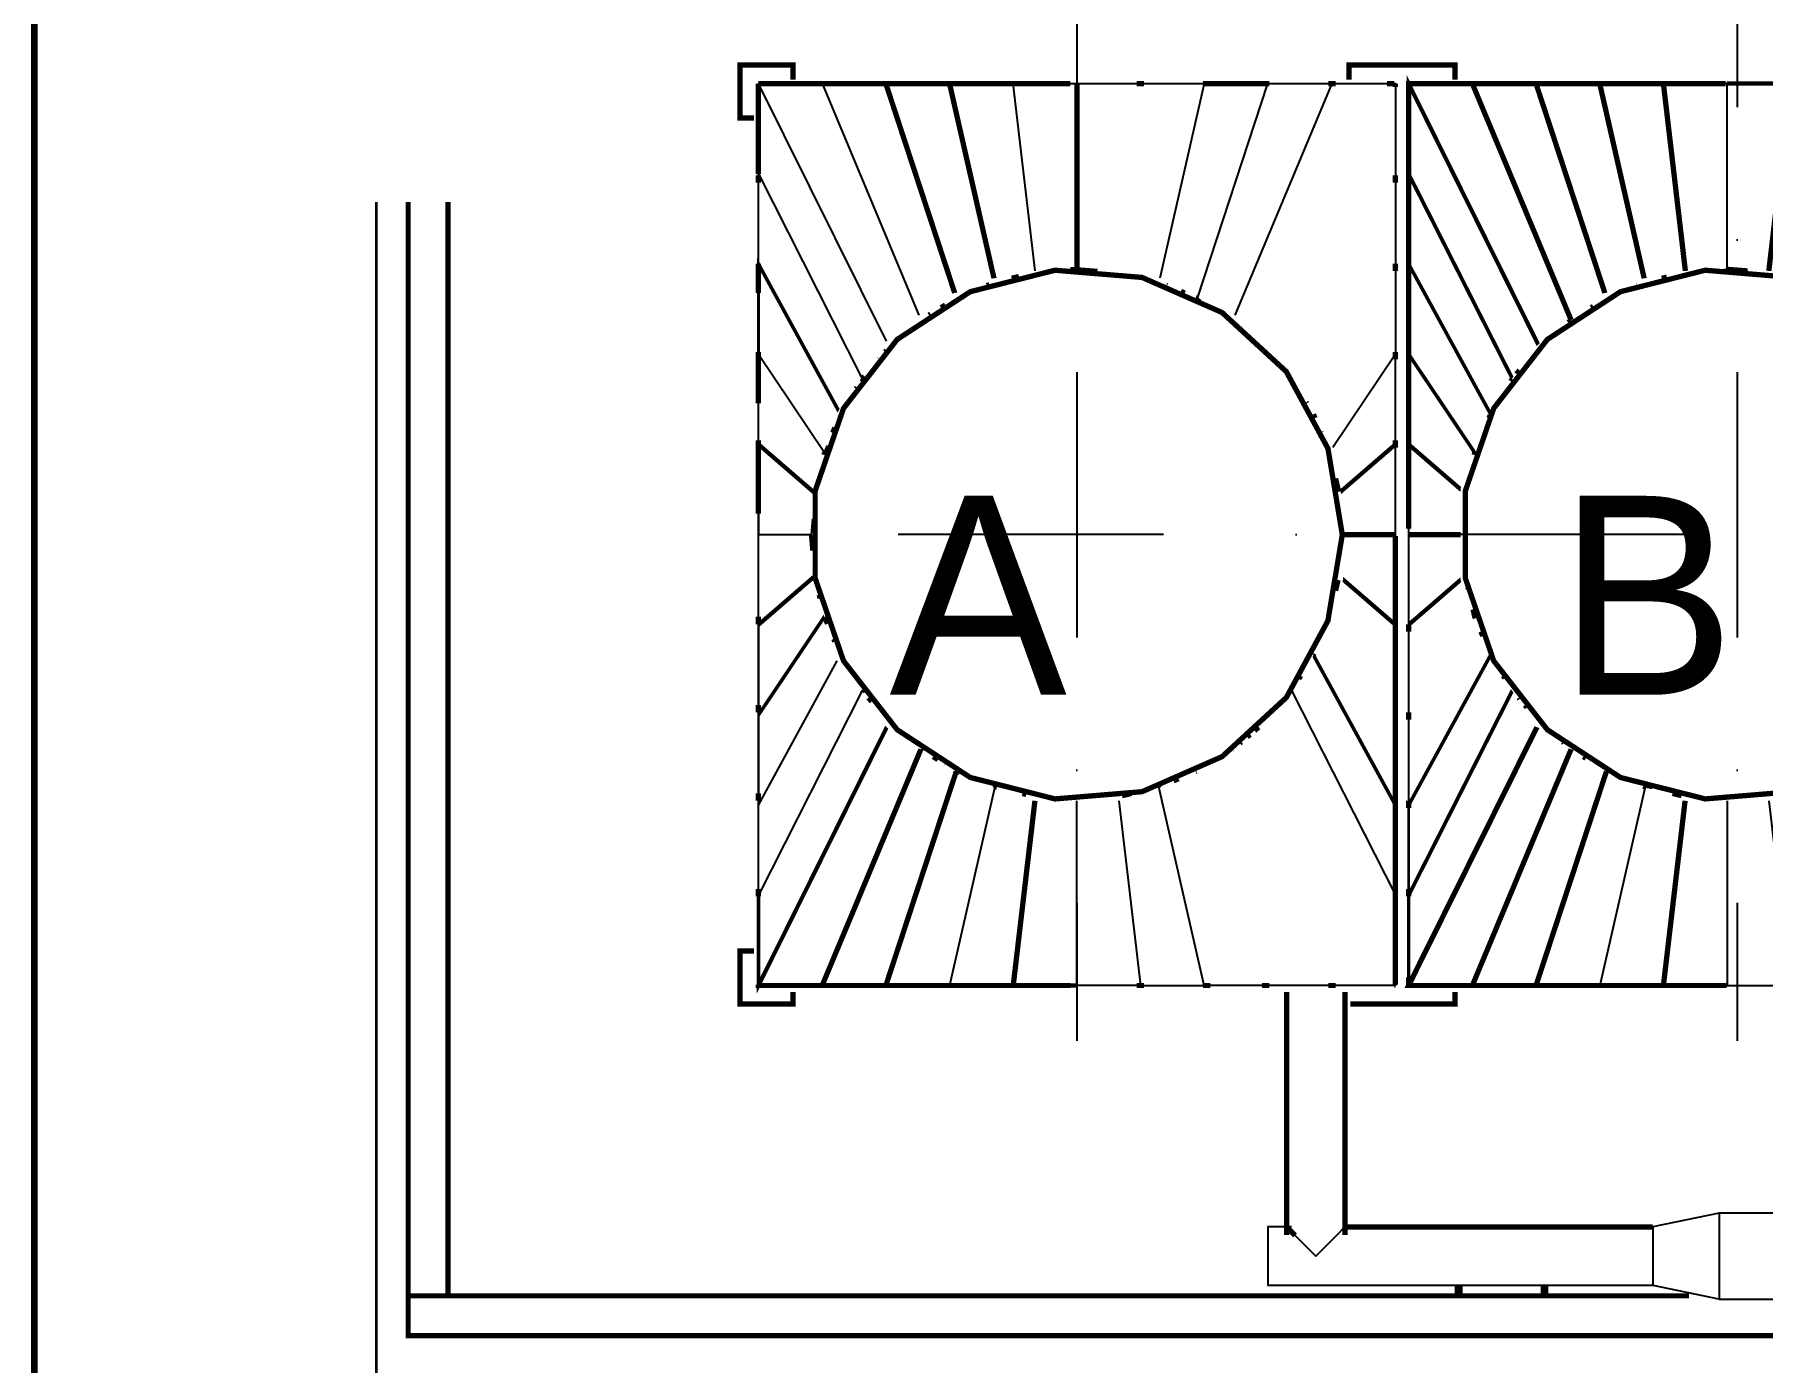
# Model space of a CAD drawing. Extents: x -57244 to 324435, y 15553 to 159369.
# Drawn here: x 126065 to 132576, y 113132 to 118139 of the extents above; entities that cross this region are included whole.
import ezdxf

# ---------------------------------------------------------------- set-up
doc = ezdxf.new("R2010")
doc.units = 0
doc.header["$LTSCALE"] = 2000
doc.header["$MEASUREMENT"] = 0
doc.linetypes.add('DASHDOT', pattern=[1, 0.5, -0.25, 0, -0.25])
doc.layers.add('AREE PDL', color=7, linetype='CONTINUOUS', lineweight=100)
doc.layers.add('BASE', color=253, linetype='CONTINUOUS')
doc.styles.add('TXT', font='TXT', dxfattribs={"height": 0.2})

msp = doc.modelspace()

# ---------------------------------------------------------------- linework, layer by layer
at = {"layer": 'AREE PDL'}
msp.add_line((126065, 109205), (126065, 139378), dxfattribs=at)
at = {"layer": 'BASE', "linetype": 'DASHDOT'}
for p, q in [((129992.8440535426, 134865.9937172001, 5658.999999999996), (129992.8440535426, 114344.8937172003, 5658.999999999996)), ((132481.2440535388, 134865.9937172001, 5658.999999999996), (132481.2440535388, 114344.8937172003, 5658.999999999996)), ((136319.1640535413, 116253.3537172005, 5658.999999999996), (128521.0640535384, 116253.3537172005, 5658.999999999996))]:
    msp.add_line(p, q, dxfattribs=at)
at = {"layer": 'BASE', "linetype": 'Continuous'}
msp.add_line((127352.6440535424, 109757.8937172004), (127352.6440535424, 117506.8232065711), dxfattribs=at)
for points, const_width, elevation in [([(128922.8640535411, 117968.5937172003), (128922.8640535411, 118023.3537172002), (128722.8640535411, 118023.3537172002), (128722.8640535411, 117823.3537172002), (128775.6240535411, 117823.3537172002)], 20, 2808.999999999993), ([(131417.8640535411, 117968.5937172003), (131417.8640535411, 118023.3537172002), (131017.8640535411, 118023.3537172002), (131017.8640535411, 117968.5937172003)], 20, -100), ([(131017.8640535411, 117968.5937172003), (131017.8640535411, 118023.3537172002), (131417.8640535411, 118023.3537172002), (131417.8640535411, 117968.5937172003)], 20, 2808.999999999996), ([(128792.8640535411, 117953.3537172003), (128792.8640535411, 117613.3537172003)], 20, 4558.999999999996), ([(129968.5840535412, 117953.3537172003), (128792.8640535411, 117953.3537172003)], 20, 4558.999999999996), ([(129512.8640535411, 117953.3537172003), (129272.8640535411, 117953.3537172003)], 20, 4558.999999999996), ([(130218.2840535412, 117953.3537172003), (130246.0240535412, 117953.3537172003)], 20, 4558.999999999996), ([(130467.9640535412, 117953.3537172003), (130495.7240535412, 117953.3537172003)], 20, 4558.999999999996), ([(130472.8640535411, 117953.3537172003), (130712.8640535411, 117953.3537172003)], 20, 4558.999999999996), ([(130717.6640535412, 117953.3537172003), (130689.9240535412, 117953.3537172003)], 20, 4558.999999999996), ([(130939.6040535411, 117953.3537172003), (130967.3440535411, 117953.3537172003)], 20, 4558.999999999996), ([(131161.5640535412, 117953.3537172003), (131189.3040535412, 117953.3537172003)], 20, 4558.999999999996), ([(131192.8640535411, 117940.8537172003), (131192.8640535411, 117953.3537172003)], 20, 4558.999999999996), ([(132437.7440535411, 117953.3537172003), (131242.8640535411, 117953.3537172003), (131242.8640535411, 116276.2537172004)], 20, 4559.000000000004), ([(128792.8640535411, 117580.1937172003), (128792.8640535411, 117607.9337172003)], 20, 4558.999999999996), ([(131192.8640535411, 117580.1937172003), (131192.8640535411, 117607.9337172003)], 20, 4558.999999999996), ([(127622.8640535411, 117506.8232065711), (127622.8640535411, 113383.3537172003), (127472.8640535411, 113383.3537172003), (127472.8640535411, 117506.8232065711)], 20, 1200), ([(127472.8640535411, 117506.8232065711), (127472.8640535411, 113383.3537172003), (127622.8640535411, 113383.3537172003), (127622.8640535411, 117506.8232065711)], 20, -100), ([(128792.8640535411, 117164.0337172003), (128792.8640535411, 117275.0137172003)], 20, 4558.999999999996), ([(131192.8640535411, 117247.2737172003), (131192.8640535411, 117275.0137172003)], 20, 4558.999999999996), ([(129635.6640535412, 117180.3937172003), (129691.1640535412, 117194.4537172003)], 20, 5058.999999999996), ([(129653.3640535411, 117191.7737172004), (129663.4240535412, 117195.9337172003)], 20, 5058.999999999996), ([(129802.1240535411, 117222.5537172003), (129746.6440535412, 117208.4937172004)], 20, 5058.999999999996), ([(129746.8240535412, 117219.5337172003), (129774.3840535411, 117226.1337172003)], 20, 5058.999999999996), ([(129885.3640536276, 117243.6337172003), (129910.2840536275, 117249.9337172003), (129913.1040536276, 117249.6937172003)], 20, 5059.00000041832), ([(129940.8440535412, 117247.4137172003), (130079.5640535412, 117235.9137172003)], 20, 5058.999999999996), ([(129992.8640535411, 117253.3537172003), (129968.5840535412, 117251.4337172003)], 20, 5058.999999999996), ([(130190.5440535412, 117226.7137172003), (130238.3440535411, 117222.7537172004), (130273.7640535411, 117207.2137172003)], 20, 5059.000000000004), ([(130301.5040535411, 117195.0537172003), (130467.9640535412, 117122.0337172003)], 20, 5058.999999999996), ([(130329.2640535411, 117193.0537172003), (130332.3440535412, 117191.7737172004)], 20, 5058.999999999996), ([(132104.8240535412, 117192.3937172003), (132103.3640535411, 117191.7737172004)], 20, 5058.999999999996), ([(132215.8040535412, 117224.0737172003), (132196.8240535412, 117219.5337172003)], 20, 5058.999999999996), ([(132442.8640535411, 117253.3537172003), (132520.1240535411, 117247.2737172003)], 20, 5058.999999999996), ([(130384.7440535411, 117170.0737172003), (130399.3240535412, 117164.0337172003)], 20, 5058.999999999996), ([(130446.8440535412, 117144.3537172002), (130440.2240535411, 117147.0937172003)], 20, 5058.999999999996), ([(132033.3640535412, 117164.0337172003), (132021.6040535412, 117156.3537172003)], 20, 5058.999999999996), ([(129441.4640535412, 117084.6737172003), (129435.1640535412, 117080.8137172003)], 20, 5058.999999999996), ([(129496.9640535412, 117118.6737172003), (129480.4440535412, 117108.5537172003)], 20, 5058.999999999996), ([(130495.7240535412, 117109.8537172003), (130539.8040535412, 117090.5137172004), (130550.3440535412, 117080.8137172003)], 20, 5059.000000000004), ([(131827.4040535412, 117029.4737172002), (131882.8840535411, 117065.7137172003)], 20, 5058.999999999996), ([(131844.1840535412, 117053.0737172003), (131855.0840535412, 117062.3737172002), (131855.1440535412, 117062.3937172003)], 20, 5059.000000000004), ([(131966.1040535411, 117120.0937172003), (131910.6240535411, 117083.8537172003)], 20, 5058.999999999996), ([(131930.4440535412, 117108.5537172003), (131938.3640535411, 117113.4137172003)], 20, 5058.999999999996), ([(130578.9440535412, 117054.4937172004), (130580.4840535412, 117053.0737172003)], 20, 5058.999999999996), ([(130610.6240535411, 117025.3137172003), (130606.6840535412, 117028.9537172003)], 20, 5058.999999999996), ([(130640.7640535411, 116997.5737172003), (130634.4240535412, 117003.4137172003)], 20, 5058.999999999996), ([(131771.9040535412, 116993.2137172003), (131778.5840535412, 116997.5737172003)], 20, 5058.999999999996), ([(128792.8640535411, 116747.8937172003), (128792.8640535411, 116942.0937172003)], 20, 4558.999999999996), ([(129300.6040535412, 116969.8337172003), (129235.8240535412, 116886.6137172004)], 20, 5058.999999999996), ([(129270.0640535412, 116942.0937172003), (129275.0040535411, 116947.8737172002)], 20, 5058.999999999996), ([(129315.5640535412, 116989.0737172003), (129302.7440535411, 116972.6137172004)], 20, 5058.999999999996), ([(131192.8640535411, 116942.0937172003), (131192.8640535411, 116914.3537172003)], 20, 4558.999999999996), ([(129246.3840535411, 116914.3537172003), (129247.2640535411, 116915.3937172003)], 20, 5058.999999999996), ([(131660.9440535412, 116872.8537172003), (131648.9840535411, 116858.8537172003)], 20, 5058.999999999996), ([(129214.2240535411, 116858.8537172003), (129149.4440535412, 116775.6337172004)], 20, 5058.999999999996), ([(129164.0440535412, 116808.8137172003), (129160.7040535412, 116803.3737172004)], 20, 5058.999999999996), ([(129183.8440535411, 116841.1337172003), (129191.7840535412, 116850.4337172003)], 20, 5058.999999999996), ([(131633.1840535412, 116840.0737172003), (131627.7040535412, 116831.1137172004)], 20, 5058.999999999996), ([(129136.2840535412, 116758.7337172003), (129127.8440535411, 116747.8937172003)], 20, 5058.999999999996), ([(130859.0040535411, 116747.8937172003), (130856.3840535411, 116752.1737172003)], 20, 5058.999999999996), ([(131576.7040535412, 116747.8937172003), (131577.7040535412, 116749.5337172003)], 20, 5058.999999999996), ([(130884.1240535411, 116706.6937172003), (130890.0440535412, 116692.3937172003)], 20, 5058.999999999996), ([(131563.3840535411, 116729.2937172003), (131541.1840535412, 116664.6537172003)], 20, 5058.999999999996), ([(131549.9640535411, 116702.7737172003), (131545.6640535412, 116692.3937172003)], 20, 5058.999999999996), ([(128792.8640535411, 116331.7337172003), (128792.8640535411, 116609.1737172003)], 20, 4558.999999999996), ([(129080.8040535412, 116656.5337172003), (129072.6840535412, 116636.9137172003)], 20, 5058.999999999996), ([(130913.0240535412, 116636.9137172003), (130911.8640535411, 116639.7137172003)], 20, 5058.999999999996), ([(131192.8640535411, 116609.1737172003), (131192.8640535411, 116581.4337172003)], 20, 4558.999999999996), ([(129039.7240535412, 116553.6937172003), (129041.8040535412, 116562.3537172003)], 20, 5058.999999999996), ([(130942.7440535411, 116553.6937172003), (130938.6640535412, 116578.0537172003)], 20, 5058.999999999996), ([(131489.7240531211, 116553.6937172003), (131491.804053121, 116562.3537172003), (131494.484053121, 116568.8137172003)], 20, 5058.99999794384), ([(131493.5640535412, 116525.9337172003), (131512.6240535411, 116581.4337172003)], 20, 5058.999999999996), ([(129006.4840535411, 116417.9537172003), (129006.4840535411, 116414.9737172003)], 20, 5058.999999999996), ([(130970.5240535412, 116387.2337172003), (130956.6240535411, 116470.4537172003)], 20, 5058.999999999996), ([(130967.3440535411, 116464.6937172003), (130979.2840535412, 116414.9737172003)], 20, 5058.999999999996), ([(131465.0040535411, 116442.7137172003), (131466.7240535412, 116447.7737172003)], 20, 5058.999999999996), ([(129006.4840535411, 116331.7337172003), (129006.4840535411, 116193.0137172003)], 20, 5058.999999999996), ([(128997.5840535412, 116193.3937172004), (128992.8640535411, 116253.3537172003)], 20, 5058.999999999996), ([(131192.8640535411, 116248.5137172004), (131192.8640535411, 114556.1737172003)], 20, 4558.999999999996), ([(129006.4840535411, 116109.7937172003), (129006.4840535411, 116088.7537172004)], 20, 5058.999999999996), ([(130967.3440535411, 116042.0137172003), (130976.9640535412, 116082.0537172003)], 20, 5058.999999999996), ([(129022.0640535412, 116026.5537172003), (129025.3240535412, 116013.0137172003)], 20, 5058.999999999996), ([(131465.4040535412, 116054.3137172003), (131466.7240535412, 116048.7737172003)], 20, 5058.999999999996), ([(131494.4840532702, 115937.8937172003), (131491.8040532703, 115944.3337172003), (131485.3840532702, 115971.0737172003)], 20, 5058.999998674575), ([(128792.8640535411, 115915.5937172003), (128792.8640535411, 115943.3337172003)], 20, 4558.999999999996), ([(129053.0640535412, 115917.1537172003), (129042.2240535411, 115943.3337172003)], 20, 5058.999999999996), ([(131192.8640535411, 115233.3537172003), (131192.8640535411, 115573.3537172002), (131192.8640535411, 115913.3537172003)], 20, 4559.000000000004), ([(131242.8640535411, 115887.8537172003), (131242.8640535411, 115915.5937172003)], 20, 4558.999999999996), ([(131522.2240535411, 115870.9137172003), (131515.2040535412, 115887.8537172003)], 20, 5058.999999999996), ([(129076.7040535412, 115860.0937172003), (129080.8040535412, 115850.1737172003)], 20, 5058.999999999996), ([(130886.5640535412, 115832.3537172002), (130856.5240535412, 115776.8737172002)], 20, 5058.999999999996), ([(130884.1240535411, 115800.0137172003), (130886.0240535412, 115804.6137172002)], 20, 5058.999999999996), ([(131549.9640535411, 115803.9337172003), (131549.6840535412, 115804.6137172002)], 20, 5058.999999999996), ([(131577.7040535412, 115758.9937172004), (131563.3840535411, 115777.4137172003)], 20, 5058.999999999996), ([(129135.3840535411, 115749.1337172003), (129136.2840535412, 115747.9737172003)], 20, 5058.999999999996), ([(129156.9840535411, 115721.3937172003), (129164.0440535412, 115712.3337172003)], 20, 5058.999999999996), ([(129178.5840535412, 115693.6337172003), (129243.3640535411, 115610.4137172003)], 20, 5058.999999999996), ([(130780.9240535412, 115638.1537172003), (130782.0040535411, 115639.1337172003), (130841.5240535412, 115749.1337172003)], 20, 5059.000000000004), ([(130828.6440535412, 115709.2537172002), (130836.0640535412, 115721.3937172003)], 20, 5058.999999999996), ([(131628.5840535412, 115693.6337172003), (131585.3840535411, 115749.1337172003)], 20, 5058.999999999996), ([(131605.4440535412, 115711.9137172003), (131599.6440535412, 115721.3937172003)], 20, 5058.999999999996), ([(129183.8440535411, 115665.5737172003), (129183.6440535412, 115665.8937172003)], 20, 5058.999999999996), ([(129207.2640535411, 115638.1537172003), (129219.5240535412, 115623.7937172003)], 20, 5058.999999999996), ([(130802.0640535412, 115665.8937172003), (130801.8640535411, 115665.5737172003)], 20, 5058.999999999996), ([(131650.1640535412, 115665.8937172003), (131716.4240535412, 115580.7737172003)], 20, 5058.999999999996), ([(131657.2640535411, 115638.1537172003), (131660.9440535412, 115633.8537172003)], 20, 5058.999999999996), ([(128792.8640535411, 115582.6737172003), (128792.8640535411, 115610.4137172003)], 20, 4558.999999999996), ([(129264.9440535412, 115582.6737172003), (129275.0040535411, 115569.7537172004)], 20, 5058.999999999996), ([(131242.8640535411, 115554.9337172003), (131242.8640535411, 115582.6737172003)], 20, 4558.999999999996), ([(131680.9640535412, 115610.4137172003), (131688.6840535412, 115601.3737172002)], 20, 5058.999999999996), ([(129343.4240535412, 115499.4337172003), (129330.5040535411, 115507.8737172002)], 20, 5058.999999999996), ([(130495.7240535412, 115396.8537172003), (130539.8040535412, 115416.1937172003), (130689.9240535412, 115554.3737172004)], 20, 5059.000000000004), ([(130634.4240535412, 115490.2937172003), (130645.1440535412, 115499.4337172003)], 20, 5058.999999999996), ([(130677.6240535411, 115527.1737172003), (130662.1840535412, 115513.9937172004)], 20, 5058.999999999996), ([(131793.4240535412, 115499.4337172003), (131771.9040535412, 115513.4937172004)], 20, 5058.999999999996), ([(129580.1840535412, 115344.7537172004), (129385.9840535411, 115471.6337172003)], 20, 5058.999999999996), ([(129405.7040535412, 115443.9537172003), (129413.7240535411, 115439.0337172003)], 20, 5058.999999999996), ([(130580.0040535411, 115443.9537172003), (130578.9440535412, 115443.3137172003)], 20, 5058.999999999996), ([(130612.6640535412, 115471.6937172003), (130606.6840535412, 115466.5937172003)], 20, 5058.999999999996), ([(131855.1440535412, 115459.1137172004), (131799.6440535412, 115495.3737172002)], 20, 5058.999999999996), ([(131827.4040535412, 115467.9737172003), (131823.0440535412, 115471.6937172003)], 20, 5058.999999999996), ([(131938.3640535411, 115404.7337172003), (131882.8840535411, 115440.9937172002)], 20, 5058.999999999996), ([(129469.2040535412, 115405.0337172003), (129450.9840535411, 115416.2137172003)], 20, 5058.999999999996), ([(129496.9640535412, 115388.0337172003), (129496.2640535411, 115388.4737172003)], 20, 5058.999999999996), ([(130412.4840535411, 115360.3337172003), (130467.9640535412, 115384.6737172003)], 20, 5058.999999999996), ([(131900.9840535411, 115416.2137172003), (131910.6240535411, 115410.2937172003)], 20, 5058.999999999996), ([(132021.6040535412, 115350.3537172003), (131966.1040535411, 115386.6137172004)], 20, 5058.999999999996), ([(129542.8040535412, 115360.7137172003), (129552.4440535412, 115356.7337172003)], 20, 5058.999999999996), ([(129609.3240535412, 115332.9737172003), (129607.9240535412, 115333.3337172003)], 20, 5058.999999999996), ([(129663.4240535412, 115319.2737172003), (129718.9040535412, 115305.2337172002)], 20, 5058.999999999996), ([(129683.8440535411, 115302.3137172003), (129691.1640535412, 115300.5537172003)], 20, 5058.999999999996), ([(130384.7440535411, 115348.1737172003), (130238.3440535411, 115283.9537172003), (130135.0440535412, 115275.3937172003)], 20, 5059.000000000004), ([(130301.8640535411, 115302.3137172003), (130301.5040535411, 115302.2137172003)], 20, 5058.999999999996), ([(130357.0040535411, 115325.1337172004), (130375.9240535412, 115332.9737172003)], 20, 5058.999999999996), ([(130440.2240535411, 115359.6137172004), (130442.9040535412, 115360.7137172003)], 20, 5058.999999999996), ([(131993.8640535412, 115360.2937172003), (131992.8040535412, 115360.7137172003)], 20, 5058.999999999996), ([(132059.3240535412, 115332.9737172003), (132041.1640535412, 115337.5737172003)], 20, 5058.999999999996), ([(132104.8240535412, 115321.4537172003), (132188.0640535412, 115300.3737172004)], 20, 5058.999999999996), ([(132133.8440535411, 115302.3137172003), (132126.7640535411, 115305.2337172002)], 20, 5058.999999999996), ([(128792.8640535411, 115249.7537172002), (128792.8640535411, 115277.4937172002)], 20, 4558.999999999996), ([(129829.8840535411, 115277.1337172003), (129774.3840535411, 115291.1737172003)], 20, 5058.999999999996), ([(129802.1240535411, 115273.9137172003), (129787.2040535412, 115277.4937172002)], 20, 5058.999999999996), ([(129885.3640536276, 115263.0737172003), (129910.2840536275, 115256.7737172003), (129913.1040536276, 115257.0137172004)], 20, 5059.00000041832), ([(130198.5040535411, 115277.4937172002), (130162.8040535412, 115268.9137172003)], 20, 5058.999999999996), ([(131242.8640535411, 115249.7537172002), (131242.8640535411, 115222.0137172003)], 20, 4558.999999999996), ([(132299.0240535412, 115272.2737172003), (132215.8040535412, 115293.3537172003)], 20, 5058.999999999996), ([(132237.2040535412, 115277.4937172002), (132271.2840535412, 115269.3137172003)], 20, 5058.999999999996), ([(132354.5240535412, 115258.2337172003), (132360.2840535412, 115256.7737172003)], 20, 5058.999999999996), ([(128792.8640535411, 114916.8337172003), (128792.8640535411, 114889.0937172002)], 20, 4558.999999999996), ([(131242.8640535411, 114916.8337172003), (131242.8640535411, 114889.0937172002)], 20, 4558.999999999996), ([(128775.6240535411, 114683.3537172003), (128722.8640535411, 114683.3537172003), (128722.8640535411, 114483.3537172003), (128922.8640535411, 114483.3537172003), (128922.8640535411, 114528.4137172003)], 20, 2808.999999999993), ([(129968.5840535412, 114553.3537172003), (128792.8640535411, 114553.3537172003), (128792.8640535411, 114556.1737172003)], 20, 4559.000000000004), ([(129512.8640535411, 114553.3537172003), (129752.8640535411, 114553.3537172003)], 20, 4558.999999999996), ([(130246.0240535412, 114553.3537172003), (130218.2840535412, 114553.3537172003)], 20, 4558.999999999996), ([(130495.7240535412, 114553.3537172003), (130467.9640535412, 114553.3537172003)], 20, 4558.999999999996), ([(130689.9240535412, 114553.3537172003), (130717.6640535412, 114553.3537172003)], 20, 4558.999999999996), ([(130782.8640535411, 114528.4137172003), (130782.8640535411, 113612.8937172003)], 20, 4258.999999999996), ([(130967.3440535411, 114553.3537172003), (130939.6040535411, 114553.3537172003)], 20, 4558.999999999996), ([(131002.8640535411, 113612.8937172003), (131002.8640535411, 114528.4137172003)], 20, 4258.999999999996), ([(131417.8640535411, 114528.4137172003), (131417.8640535411, 114483.3537172003), (131022.8440535412, 114483.3537172003)], 20, 2809.000000000004), ([(131189.3040535412, 114553.3537172003), (131192.8640535411, 114553.3537172003)], 20, 4558.999999999996), ([(131242.8640535411, 114556.1737172003), (131242.8640535411, 114583.9137172003)], 20, 4558.999999999996), ([(131242.8640535411, 114553.3537172003), (132437.7440535411, 114553.3537172003)], 20, 4558.999999999996), ([(130815.0640535412, 113611.1337172003), (130815.0640535412, 113611.1337172003), (130782.8640535411, 113643.3537172003)], 20, 4310.886666666669), ([(130995.1040535411, 113643.3537172003), (132162.8640535411, 113643.3537172003)], 20, 4258.999999999996), ([(131430.9440535412, 113390.9537172003), (131430.9440535412, 113418.6937172003)], 30, 600.9599999999991), ([(131754.7840535412, 113418.6937172003), (131754.7840535412, 113390.9537172003)], 30, 600.9599999999991), ([(137126.3640535411, 113383.3537172003), (137412.8640535411, 113383.3537172003), (137412.8640535411, 113233.3537172003), (127472.8640535411, 113233.3537172003), (127472.8640535411, 113383.3537172003), (131411.2440535411, 113383.3537172003)], 20, -100), ([(132299.0240535412, 113383.3537172003), (127472.8640535411, 113383.3537172003), (127472.8640535411, 113233.3537172003), (137412.8640535411, 113233.3537172003), (137412.8640535411, 113383.3537172003), (137126.3640535411, 113383.3537172003)], 20, 1200.000000000007), ([(132299.0240535412, 113383.3537172003), (131771.9040535412, 113383.3537172003)], 20, -100)]:
    msp.add_lwpolyline(points, dxfattribs=dict(at, const_width=const_width, elevation=elevation))
at = {"layer": 'BASE', "linetype": 'Continuous', "extrusion": (-0.7121499817484883, 0, 0.7020273523842414), "const_width": 20, "elevation": -90264.06054082904}
msp.add_lwpolyline([(-116969.8337172003, 96078.24361511243), (-117953.3537172003, 95382.77213762394), (-117613.3537172003, 95382.77213762394)], dxfattribs=at)
at = {"layer": 'BASE', "linetype": 'Continuous', "extrusion": (0, 0.5257415711017819, 0.8506443442564172), "const_width": 20, "elevation": 65891.06906547007}
for points in [[(-129032.8640535411, -97939.49740296009), (-129272.8640535411, -97939.49740296009), (-129532.3840535411, -97011.58904110527)], [(-131482.8640535411, -97939.49740296009), (-131722.8640535411, -97939.49740296009), (-131982.3840535411, -97011.58904110527)]]:
    msp.add_lwpolyline(points, dxfattribs=at)
at = {"layer": 'BASE', "linetype": 'Continuous', "extrusion": (0, 0.5552545464608141, 0.8316804606545688), "const_width": 20, "elevation": 69285.76714190049}
msp.add_lwpolyline([(-129752.8640535411, -95568.09407795794), (-129512.8640535411, -95568.09407795794), (-129680.3840535411, -94685.76001491846)], dxfattribs=at)
at = {"layer": 'BASE', "linetype": 'Continuous', "extrusion": (0.04569294773740772, 0.5806311089129169, 0.8128835524782274), "const_width": 20, "elevation": 78133.07982799901}
msp.add_lwpolyline([(-120338.4378004112, -101221.5642209002), (-120393.3547340597, -100363.0864224694), (-120470.8535985676, -100363.0864224696)], dxfattribs=at)
at = {"layer": 'BASE', "linetype": 'Continuous', "extrusion": (0.9931878077260183, -0.1165245836052886, 0), "const_width": 20, "elevation": 115601.2273164736}
msp.add_lwpolyline([(132325.1630478817, 4558.999999999947), (131614.2401040968, 5054.63999999995)], dxfattribs=at)
at = {"layer": 'BASE', "linetype": 'Continuous', "extrusion": (0.8956985458387182, -0.4446617984293295, 0), "const_width": 20, "elevation": 65059.90716251238}
msp.add_lwpolyline([(163987.1022724387, 4558.999999999953), (162889.0542689343, 5054.279999999955)], dxfattribs=at)
at = {"layer": 'BASE', "linetype": 'Continuous', "extrusion": (0, 0.4893864287737967, 0.8720670406178814), "const_width": 20, "elevation": 61700.52417573021}
msp.add_lwpolyline([(-131855.0840535411, -99610.43187209689), (-131482.8640535411, -100632.1193783339), (-131242.8640535411, -100632.1193783339)], dxfattribs=at)
at = {"layer": 'BASE', "linetype": 'Continuous', "extrusion": (0, 0.5552545464608772, 0.8316804606545267), "const_width": 20, "elevation": 69285.76714190804}
msp.add_lwpolyline([(-131722.8640535411, -95568.09407795327), (-131962.8640535411, -95568.09407795327), (-132130.3840535411, -94685.76001491369)], dxfattribs=at)
at = {"layer": 'BASE', "linetype": 'Continuous', "extrusion": (0, 0.5745385687713596, 0.8184775091559681), "const_width": 20, "elevation": 71500.18999070427}
msp.add_lwpolyline([(-132285.6840535412, -93060.17091612771), (-132202.8640535411, -93922.84581201836), (-131962.8640535411, -93922.84581201836)], dxfattribs=at)
at = {"layer": 'BASE', "linetype": 'Continuous', "extrusion": (0, 0.574538568771357, 0.81847750915597), "const_width": 20, "elevation": 71500.18999070436}
msp.add_lwpolyline([(-132600.0240535412, -93060.17091612867), (-132682.8640535411, -93922.84581201924), (-132442.8640535411, -93922.84581201924)], dxfattribs=at)
at = {"layer": 'BASE', "linetype": 'Continuous', "extrusion": (0.8921596916427783, -0.4517201396969844, 0), "const_width": 20, "elevation": 63916.66456837568}
msp.add_lwpolyline([(164192.3522629242, 4558.999999999973), (163346.6516478125, 5047.539999999975)], dxfattribs=at)
at = {"layer": 'BASE', "linetype": 'Continuous', "extrusion": (-0.7877673457299428, 0, 0.6159728963206099), "const_width": 20, "elevation": -100580.6222271283}
msp.add_lwpolyline([(-117273.3537172002, 84433.47842165477), (-117613.3537172003, 84433.47842165477), (-116842.4137172003, 85067.14266618805)], dxfattribs=at)
at = {"layer": 'BASE', "linetype": 'Continuous', "const_width": 10}
msp.add_lwpolyline([(127352.6440535412, 109757.8937172003), (127352.6440535412, 117506.8232065711)], dxfattribs=at)
at = {"layer": 'BASE', "linetype": 'Continuous', "extrusion": (-0.8506766602673217, 0, 0.5256892805416864), "const_width": 20, "elevation": -107164.4660293404}
msp.add_lwpolyline([(-116933.3537172003, 71583.26293736821), (-117273.3537172002, 71583.26293736821), (-116720.1537172003, 72157.7467839644)], dxfattribs=at)
at = {"layer": 'BASE', "linetype": 'Continuous', "extrusion": (-0.8777163829539525, 0.4791804994928641, 0), "const_width": 20, "elevation": -58955.02189503229}
msp.add_lwpolyline([(-165153.4976123149, 5058.580000000002), (-165797.8059686165, 4558.999999999996)], dxfattribs=at)
at = {"layer": 'BASE', "linetype": 'Continuous', "extrusion": (-0.8506705668289246, 0, 0.5256991408885467), "const_width": 20, "elevation": -109247.7791733665}
msp.add_lwpolyline([(-116710.8137172003, 73456.64243251873), (-117273.3537172002, 72872.46799487191), (-116933.3537172003, 72872.46799487191)], dxfattribs=at)
at = {"layer": 'BASE', "linetype": 'Continuous', "const_width": 20}
for points, elevation in [([(130782.0040535411, 115639.1337172003), (130539.8040535412, 115416.1937172003), (130238.3440535411, 115283.9537172003), (129910.2840535412, 115256.7737172003), (129591.1640535412, 115337.5737172003), (129315.5640535412, 115517.6337172003), (129113.3840535411, 115777.4137172003), (129006.4840535411, 116088.7537172004), (129006.4840535411, 116417.9537172003), (129113.3840535411, 116729.2937172003), (129315.5640535412, 116989.0737172003), (129591.1640535412, 117169.1337172003), (129910.2840535412, 117249.9337172003), (130238.3440535411, 117222.7537172004), (130539.8040535412, 117090.5137172004), (130782.0040535411, 116867.5737172003), (130938.6640535412, 116578.0537172003), (130992.8640535411, 116253.3537172003), (130938.6640535412, 115928.6537172003)], 5659.000000000004), ([(132989.8040535412, 115416.1937172003), (132688.3440535412, 115283.9537172003), (132360.2840535412, 115256.7737172003), (132041.1640535412, 115337.5737172003), (131765.5640535412, 115517.6337172003), (131563.3840535411, 115777.4137172003), (131456.4840535411, 116088.7537172004), (131456.4840535411, 116417.9537172003), (131563.3840535411, 116729.2937172003), (131765.5640535412, 116989.0737172003), (132041.1640535412, 117169.1337172003), (132360.2840535412, 117249.9337172003), (132688.3440535412, 117222.7537172004), (132989.8040535412, 117090.5137172004), (133232.0040535411, 116867.5737172003), (133388.6640535412, 116578.0537172003), (133442.8640535412, 116253.3537172003), (133388.6640535412, 115928.6537172003), (133232.0040535411, 115639.1337172003)], 5659.000000000055)]:
    msp.add_lwpolyline(points, close=True, dxfattribs=dict(at, elevation=elevation))
at = {"layer": 'BASE', "linetype": 'Continuous', "extrusion": (-0.8951850193423023, 0, 0.4456947174301283), "const_width": 20, "elevation": -115454.7235795448}
msp.add_lwpolyline([(-116562.3537172003, 63133.94346487375), (-116933.3537172003, 62575.39971224552), (-116593.3537172003, 62575.39971224552)], dxfattribs=at)
at = {"layer": 'BASE', "linetype": 'Continuous', "extrusion": (0.9204393107894998, 0, 0.3908855013342789), "const_width": 20, "elevation": 122537.1163705249}
msp.add_lwpolyline([(116933.3537172003, -47085.10561915894), (116593.3537172003, -47085.10561915894), (116414.9737172003, -46557.22725248725)], dxfattribs=at)
at = {"layer": 'BASE', "linetype": 'Continuous', "extrusion": (-0.9204552669568679, 0, 0.3908479263490612), "const_width": 20, "elevation": -116766.1943683165}
msp.add_lwpolyline([(-116253.3537172003, 54534.7794059395), (-116593.3537172003, 54534.7794059395), (-116416.3537172003, 55058.56368672693)], dxfattribs=at)
at = {"layer": 'BASE', "linetype": 'Continuous', "extrusion": (0.9284766908852573, 0, 0.3713906763541092), "const_width": 20, "elevation": 123502.6863776899}
msp.add_lwpolyline([(116253.3537172003, -43958.39618380211), (116253.3537172003, -44490.88127993159), (116593.3537172003, -44490.88127993159)], dxfattribs=at)
at = {"layer": 'BASE', "linetype": 'Continuous', "extrusion": (-0.920465368822728, 0, 0.3908241353832177), "const_width": 20, "elevation": -119022.7440331822}
msp.add_lwpolyline([(-116253.3537172003, 55489.2804854053), (-116593.3537172003, 55489.2804854053), (-116423.7737172003, 55991.09186869589)], dxfattribs=at)
at = {"layer": 'BASE', "linetype": 'Continuous', "extrusion": (0.92045253443291, 0, 0.3908543614391849), "const_width": 20, "elevation": 122538.7092513956}
msp.add_lwpolyline([(116253.3537172003, -47080.96000054507), (115913.3537172003, -47080.96000054507), (116084.3337172003, -46574.99148769077)], dxfattribs=at)
at = {"layer": 'BASE', "linetype": 'Continuous', "extrusion": (-0.9284871377334294, 0, 0.3713645581683637), "const_width": 20, "elevation": -120164.260172321}
msp.add_lwpolyline([(-115913.3537172003, 52971.92108292093), (-116253.3537172003, 52971.92108292093), (-116253.3537172003, 53500.02748318505)], dxfattribs=at)
at = {"layer": 'BASE', "linetype": 'Continuous', "extrusion": (-0.9204552669568687, 0, 0.3908479263490588), "const_width": 20, "elevation": -116766.1943683167}
msp.add_lwpolyline([(-115573.3537172002, 54534.77940593923), (-115913.3537172003, 54534.77940593923), (-116090.3537172002, 55058.56368672662)], dxfattribs=at)
at = {"layer": 'BASE', "linetype": 'Continuous', "extrusion": (-0.9204653688227282, 0, 0.3908241353832168), "const_width": 20, "elevation": -119022.7440331821}
msp.add_lwpolyline([(-116082.9337172003, 55991.0918686958), (-115913.3537172003, 55489.28048540516), (-115573.3537172002, 55489.28048540516), (-115233.3537172003, 55489.28048540516)], dxfattribs=at)
at = {"layer": 'BASE', "linetype": 'Continuous', "extrusion": (-0.8951870844834168, 0, 0.4456905695368485), "const_width": 20, "elevation": -113261.8051678403}
msp.add_lwpolyline([(-115943.3337172003, 62039.94607906463), (-115573.3537172002, 61482.92285046469), (-115233.3537172003, 61482.92285046469)], dxfattribs=at)
at = {"layer": 'BASE', "linetype": 'Continuous', "extrusion": (-0.8303667538548806, -0.5572172413812304, 0), "const_width": 20, "elevation": -173337.6579885401}
msp.add_lwpolyline([(-22865.34476145706, 4558.999999999947), (-23277.49999095181, 5020.259999999946)], dxfattribs=at)
at = {"layer": 'BASE', "linetype": 'Continuous', "extrusion": (-0.8303729307238773, 0.5572080364828194, 0), "const_width": 20, "elevation": -44582.12016623875}
msp.add_lwpolyline([(-169098.5630213945, 4558.999999999996), (-169545.3261398363, 5058.999999999996)], dxfattribs=at)
at = {"layer": 'BASE', "linetype": 'Continuous', "extrusion": (0.8506640734302664, 0, 0.5257096481661967), "const_width": 20, "elevation": 113997.7664267582}
msp.add_lwpolyline([(114893.3537172003, -65091.17689273412), (115233.3537172003, -65091.17689273412), (115798.8737172004, -64503.89453815508)], dxfattribs=at)
at = {"layer": 'BASE', "linetype": 'Continuous', "extrusion": (-0.8506705668289343, 0, 0.5256991408885314), "const_width": 20, "elevation": -109247.779173368}
msp.add_lwpolyline([(-115795.8937172003, 73456.64243251689), (-115233.3537172003, 72872.46799487011), (-114893.3537172003, 72872.46799487011)], dxfattribs=at)
at = {"layer": 'BASE', "linetype": 'Continuous', "extrusion": (-0.7877673457299641, 0, 0.6159728963205828), "const_width": 20, "elevation": -100580.6222271318}
msp.add_lwpolyline([(-114553.3537172003, 84433.4784216516), (-114893.3537172003, 84433.4784216516), (-115664.2937172003, 85067.14266618491)], dxfattribs=at)
at = {"layer": 'BASE', "linetype": 'Continuous', "extrusion": (-0.7121567810754472, 0, 0.7020204549500376), "const_width": 20, "elevation": -88520.2002357407}
msp.add_lwpolyline([(-114893.3537172003, 93661.94778210876), (-114553.3537172003, 93661.94778210876), (-115527.1737172003, 94350.56019587998)], dxfattribs=at)
at = {"layer": 'BASE', "linetype": 'Continuous', "extrusion": (0.8957002012426624, 0.4446584638729528, 0), "const_width": 20, "elevation": 168446.5930297432}
msp.add_lwpolyline([(45356.6610341264, 5049.399999999921), (44269.44457637759, 4558.999999999924)], dxfattribs=at)
at = {"layer": 'BASE', "linetype": 'Continuous', "extrusion": (0, -0.4497724574564682, 0.8931431780591338), "const_width": 20, "elevation": -47451.10366249387}
msp.add_lwpolyline([(131482.8640535411, 104363.0590298566), (131242.8640535411, 104363.0590298566), (131726.2840535412, 105453.3881326508)], dxfattribs=at)
at = {"layer": 'BASE', "linetype": 'Continuous', "extrusion": (0, -0.4893962943859734, 0.8720615041619929), "const_width": 20, "elevation": -52086.25842120885}
msp.add_lwpolyline([(129404.9040535412, 103149.9858990688), (129032.8640535411, 102128.7276555279), (128792.8640535411, 102128.7276555279)], dxfattribs=at)
at = {"layer": 'BASE', "linetype": 'Continuous', "extrusion": (-0.9227172703306947, -0.3854774170213757, 0), "const_width": 20, "elevation": -164990.2001635126}
msp.add_lwpolyline([(-55220.98606225115, 4558.999999999996), (-56186.17879098462, 5058.799999999996)], dxfattribs=at)
at = {"layer": 'BASE', "linetype": 'Continuous', "extrusion": (0, -0.4893962943859715, 0.8720615041619941), "const_width": 20, "elevation": -52086.25842120928}
msp.add_lwpolyline([(131854.9040535412, 103149.9858990699), (131482.8640535411, 102128.7276555291), (131722.8640535411, 102128.7276555291)], dxfattribs=at)
at = {"layer": 'BASE', "linetype": 'Continuous', "extrusion": (0, -0.5257494696240365, 0.8506394625163145), "const_width": 20, "elevation": -56348.29965086094}
msp.add_lwpolyline([(129032.8640535411, 99840.49506745656), (129272.8640535411, 99840.49506745656), (129538.3240535412, 100789.6163292562)], dxfattribs=at)
at = {"layer": 'BASE', "linetype": 'Continuous', "extrusion": (-0.949960342110668, -0.3123705306474712, 0), "const_width": 20, "elevation": -159955.1289426573}
msp.add_lwpolyline([(-67990.29638026125, 4558.999999999947), (-68840.18449054401, 5057.999999999951)], dxfattribs=at)
at = {"layer": 'BASE', "linetype": 'Continuous', "extrusion": (0, -0.5257494696239812, 0.8506394625163488), "const_width": 20, "elevation": -56348.29965085495}
msp.add_lwpolyline([(131962.8640535411, 99840.4950674611), (131722.8640535411, 99840.4950674611), (131988.3240535412, 100789.6163292607)], dxfattribs=at)
at = {"layer": 'BASE', "linetype": 'Continuous', "extrusion": (0, -0.5745346115411925, 0.8184802869594424), "const_width": 20, "elevation": -62083.41495040453}
for points in [[(129992.8640535411, 96378.96511663693), (129752.8640535411, 96378.96511663693), (129834.5640535412, 97229.81028798126)], [(132442.8640535411, 96378.96511663693), (132202.8640535411, 96378.96511663693), (132284.5640535412, 97229.81028798126)]]:
    msp.add_lwpolyline(points, dxfattribs=at)
at = {"layer": 'BASE', "linetype": 'Continuous', "extrusion": (0, 1, 0), "const_width": 20, "elevation": 113533.3537172003}
msp.add_lwpolyline([(-130856.3840535411, 4353.899999999998), (-130884.1240535411, 4365.400000000001)], dxfattribs=at)
at = {"layer": 'BASE', "linetype": 'Continuous', "extrusion": (0.9999999847607366, 0.0001745810028822826, 0), "const_width": 20, "elevation": 132432.6628024195}
msp.add_lwpolyline([(113510.2352199264, 4421.019999999997), (113395.6752181807, 4373.579999999998)], dxfattribs=at)
at = {"layer": 'BASE', "linetype": 'Continuous'}
for points in [[(129275.0040535393, 116982.0937172002, 5048.119999999999), (128792.8640535436, 117953.3537172005, 4558.999999999996), (129032.8640535401, 117953.3537172005, 4558.999999999996), (129397.3640535419, 117080.8137172001, 5048.66)], [(129835.6840535401, 117247.2737172005, 5054.639999999999), (129752.8640535412, 117953.3537172005, 4558.999999999996), (129992.8640535436, 117953.3537172005, 4558.999999999996), (130232.8640535401, 117953.3537172005, 4558.999999999996), (130472.8640535424, 117953.3537172005, 4558.999999999996), (130305.3240535417, 117219.5337172003, 5048.919999999998)], [(130459.9840535418, 117136.2937172003, 5058.999999999996), (130446.8440535405, 117144.3537172005, 5058.999999999996), (130712.8640535389, 117953.3537172005, 4558.999999999996), (130952.8640535412, 117953.3537172005, 4558.999999999996), (130588.3440535384, 117080.8137172001, 5048.66)], [(130952.8640535412, 117953.3537172005, 4558.999999999996), (131192.8640535436, 117953.3537172005, 4558.999999999996), (131192.8640535436, 117613.3537172002, 4558.999999999996), (131192.8640535436, 117273.3537172001, 4558.999999999996), (131192.8640535436, 116933.3537172003, 4558.999999999996), (130956.7040535432, 116581.4337172004, 5033.319999999996)], [(132410.0040535428, 117250.7737172002, 5058.999999999996), (132442.8640535436, 117253.3537172005, 5058.999999999996), (132442.8640535436, 117953.3537172005, 4558.999999999996), (132202.8640535412, 117953.3537172005, 4558.999999999996)], [(128792.8640535436, 117273.3537172001, 4558.999999999996), (128792.8640535436, 117613.3537172002, 4558.999999999996), (129183.8440535401, 116841.1337172003, 5058.999999999996), (129177.7040535395, 116831.1137172002, 5058.999999999996)], [(128792.8640535436, 116593.3537172002, 4558.999999999996), (128792.8640535436, 116933.3537172003, 4558.999999999996), (129041.8040535398, 116562.3537172005, 5058.999999999996), (129053.0640535391, 116589.5537172002, 5058.999999999996)], [(128792.8640535436, 115913.3537172002, 4558.999999999996), (128792.8640535436, 116253.3537172005, 4558.999999999996), (128992.8640535436, 116253.3537172005, 5058.999999999996), (128997.5840535407, 116313.3137172002, 5058.999999999996)], [(129191.7840535388, 115656.2737172002, 5058.999999999996), (129183.8440535401, 115665.5737172002, 5058.999999999996), (128792.8640535436, 114893.3537172002, 4558.999999999996), (128792.8640535436, 115233.3537172003, 4558.999999999996), (129089.5840535391, 115776.8737172004, 5039.139999999999)], [(130800.8840535403, 115664.4337172003, 5058.999999999996), (130801.8640535403, 115665.5737172002, 5058.999999999996), (131192.8640535436, 114893.3537172002, 4558.999999999996), (131192.8640535436, 114553.3537172005, 4558.999999999996), (130952.8640535412, 114553.3537172005, 4558.999999999996), (130712.8640535389, 114553.3537172005, 4558.999999999996), (130472.8640535424, 114553.3537172005, 4558.999999999996)], [(129676.7640535414, 115305.2337172002, 5058.999999999996), (129683.8440535401, 115302.3137172002, 5058.999999999996), (129512.8640535389, 114553.3537172005, 4558.999999999996), (129272.8640535424, 114553.3537172005, 4558.999999999996)], [(130151.144053541, 115249.7537172004, 5047.839999999997), (130232.8640535401, 114553.3537172005, 4558.999999999996), (129992.8640535436, 114553.3537172005, 4558.999999999996), (129992.8640535436, 115249.7537172004, 5056.439999999999)], [(130232.8640535401, 114553.3537172005, 4558.999999999996), (130472.8640535424, 114553.3537172005, 4558.999999999996), (130301.8640535403, 115302.3137172002, 5058.999999999996), (130308.944053539, 115305.2337172002, 5058.999999999996)], [(132160.3240535405, 115295.9537172003, 5058.999999999996), (132133.8440535401, 115302.3137172002, 5058.999999999996), (131962.8640535389, 114553.3537172005, 4558.999999999996), (132202.8640535412, 114553.3537172005, 4558.999999999996)], [(132442.8640535436, 115249.7537172004, 5056.439999999999), (132442.8640535436, 114553.3537172005, 4558.999999999996), (132682.8640535401, 114553.3537172005, 4558.999999999996), (132601.144053541, 115249.7537172004, 5047.839999999997)], [(132412.8640535389, 113695.3537172002, 4258.999999999996), (132162.8640535389, 113643.3537172002, 4258.999999999996), (132162.8640535389, 113611.1337172004, 4336.799999999999), (132162.8640535389, 113533.3537172003, 4369), (132162.8640535389, 113455.5737172003, 4336.799999999999), (132162.8640535389, 113423.3537172001, 4258.999999999996), (132410.0040535428, 113371.9537172002, 4258.999999999996)], [(133270.0440535423, 113695.3537172002, 4258.999999999996), (132412.8640535389, 113695.3537172002, 4258.999999999996), (132412.8640535389, 113647.9137172003, 4373.559999999998), (132412.8640535389, 113533.3537172003, 4420.999999999996), (132412.8640535389, 113418.7937172004, 4373.559999999998), (132412.8640535389, 113371.3537172005, 4258.999999999996), (137112.8640535389, 113371.3537172005, 4258.999999999996), (137112.8640535389, 113418.7937172004, 4373.559999999998), (137112.8640535389, 113533.3537172003, 4420.999999999996), (137112.8640535389, 113647.9137172003, 4373.559999999998), (137112.8640535389, 113695.3537172002, 4258.999999999996), (135850.184053542, 113695.3537172002, 4258.999999999996)], [(130800.8840535403, 113643.3537172002, 4258.999999999996), (130712.8640535389, 113643.3537172002, 4258.999999999996), (130712.8640535389, 113611.1337172004, 4336.799999999999), (130712.8640535389, 113533.3537172003, 4369), (130712.8640535389, 113455.5737172003, 4336.799999999999), (130712.8640535389, 113423.3537172001, 4258.999999999996), (132162.8640535389, 113423.3537172001, 4258.999999999996)], [(131002.8640535412, 113643.3537172002, 4259.019999999997), (130970.6440535417, 113611.1337172004, 4336.82), (130970.6440535417, 113611.1337172004, 4336.82), (130892.8640535436, 113533.3537172003, 4369.02), (130815.0640535386, 113611.1337172004, 4336.82)]]:
    msp.add_polyline3d(points, dxfattribs=at)

# ---------------------------------------------------------------- texts
at = {"layer": 'BASE', "color": 7, "linetype": 'Continuous', "style": 'TXT'}
for s, p in [('A', (129286.1040535426, 115649.4537172003, 33950)), ('B', (131804.9240535401, 115649.4537172003, 33950))]:
    msp.add_text(s, height=750, dxfattribs=at).set_placement(p)

doc.saveas('drawing.dxf')
